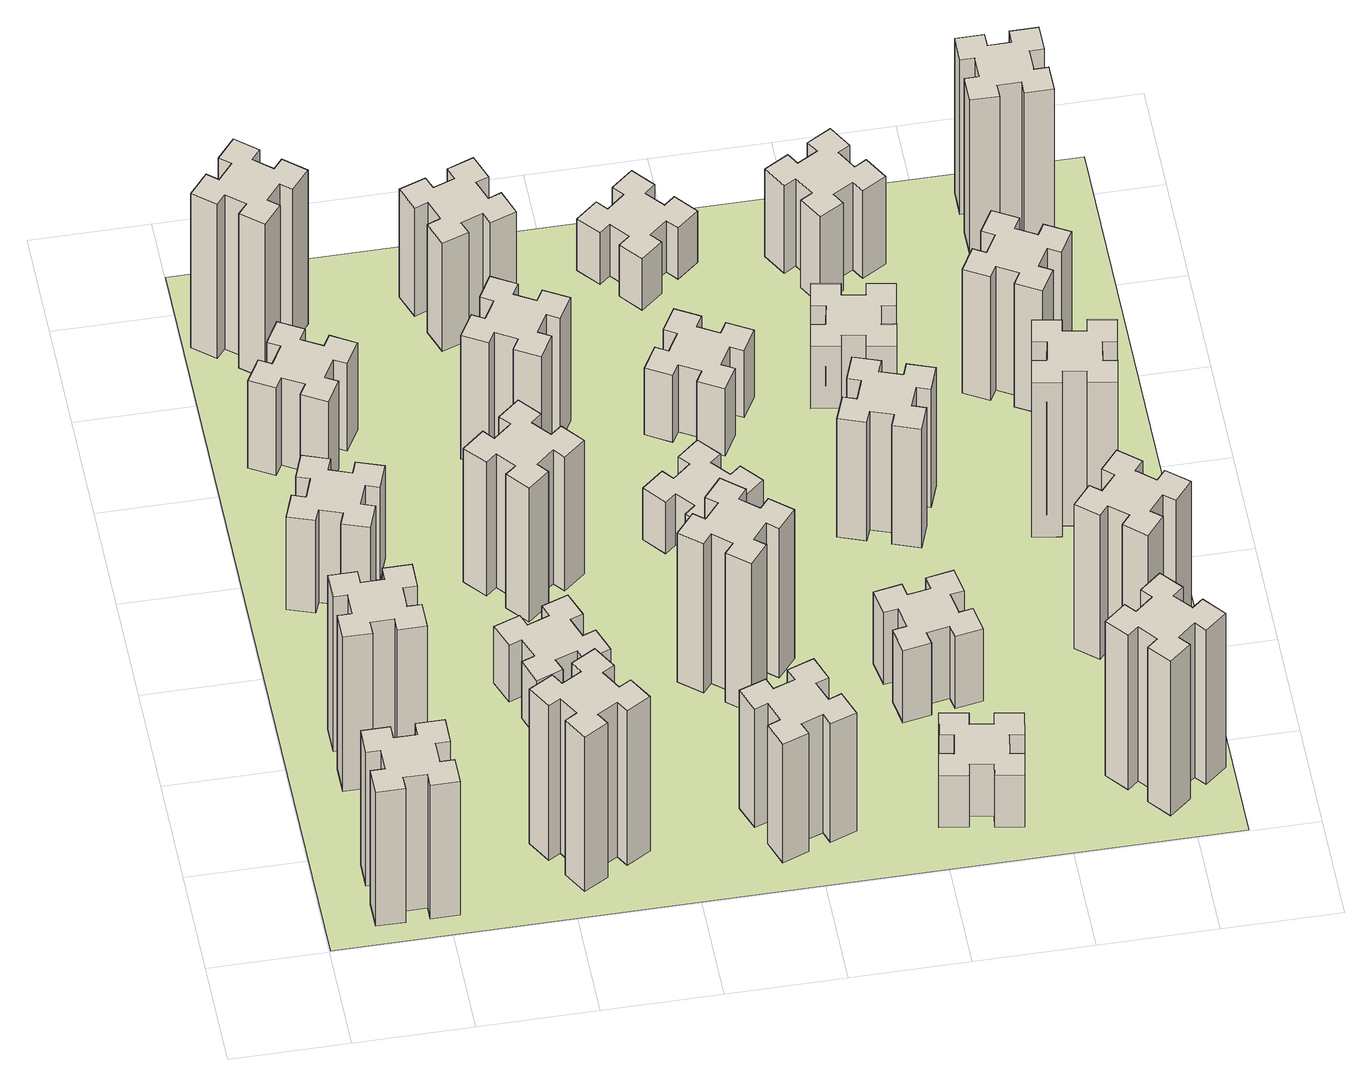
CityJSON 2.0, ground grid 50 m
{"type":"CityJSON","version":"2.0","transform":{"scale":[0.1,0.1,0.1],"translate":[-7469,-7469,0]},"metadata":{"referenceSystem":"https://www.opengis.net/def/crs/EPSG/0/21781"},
"CityObjects":{
"building1":{"type":"Building","attributes":{"class":"1000","function":"1000","usage":"1000","yearOfConstruction":2016,"roofType":"1000","measuredHeight":78,"storeysAboveGround":30,"storeysBelowGround":0},"geometry":[{"type":"Solid","lod":"1","boundaries":[[[[0,1,2,3,4,5,6,7,8,9,10,11,12,13,14,15,16,17,18,19]],[[17,16,20,21]],[[16,15,22,20]],[[15,14,23,22]],[[14,13,24,23]],[[13,12,25,24]],[[12,11,26,25]],[[11,10,27,26]],[[10,9,28,27]],[[9,8,29,28]],[[8,7,30,29]],[[7,6,31,30]],[[6,5,32,31]],[[5,4,33,32]],[[4,3,34,33]],[[3,2,35,34]],[[2,1,36,35]],[[1,0,37,36]],[[0,19,38,37]],[[19,18,39,38]],[[18,17,21,39]],[[24,25,26,27,28,29,30,31,32,33,34,35,36,37,38,39,21,20,22,23]]]]}]},
"building2":{"type":"Building","attributes":{"class":"1000","function":"1000","usage":"1000","yearOfConstruction":2016,"roofType":"1000","measuredHeight":90,"storeysAboveGround":30,"storeysBelowGround":0},"geometry":[{"type":"Solid","lod":"1","boundaries":[[[[40,41,42,43,44,45,46,47,48,49,50,51,52,53,54,55,56,57,58,59]],[[57,56,60,61]],[[56,55,62,60]],[[55,54,63,62]],[[54,53,64,63]],[[53,52,65,64]],[[52,51,66,65]],[[51,50,67,66]],[[50,49,68,67]],[[49,48,69,68]],[[48,47,70,69]],[[47,46,71,70]],[[46,45,72,71]],[[45,44,73,72]],[[44,43,74,73]],[[43,42,75,74]],[[42,41,76,75]],[[41,40,77,76]],[[40,59,78,77]],[[59,58,79,78]],[[58,57,61,79]],[[64,65,66,67,68,69,70,71,72,73,74,75,76,77,78,79,61,60,62,63]]]]}]},
"building3":{"type":"Building","attributes":{"class":"1000","function":"1000","usage":"1000","yearOfConstruction":2016,"roofType":"1000","measuredHeight":54,"storeysAboveGround":30,"storeysBelowGround":0},"geometry":[{"type":"Solid","lod":"1","boundaries":[[[[80,81,82,83,84,85,86,87,88,89,90,91,92,93,94,95,96,97,98,99]],[[97,96,100,101]],[[96,95,102,100]],[[95,94,103,102]],[[94,93,104,103]],[[93,92,105,104]],[[92,91,106,105]],[[91,90,107,106]],[[90,89,108,107]],[[89,88,109,108]],[[88,87,110,109]],[[87,86,111,110]],[[86,85,112,111]],[[85,84,113,112]],[[84,83,114,113]],[[83,82,115,114]],[[82,81,116,115]],[[81,80,117,116]],[[80,99,118,117]],[[99,98,119,118]],[[98,97,101,119]],[[104,105,106,107,108,109,110,111,112,113,114,115,116,117,118,119,101,100,102,103]]]]}]},
"building4":{"type":"Building","attributes":{"class":"1000","function":"1000","usage":"1000","yearOfConstruction":2016,"roofType":"1000","measuredHeight":51,"storeysAboveGround":30,"storeysBelowGround":0},"geometry":[{"type":"Solid","lod":"1","boundaries":[[[[120,121,122,123,124,125,126,127,128,129,130,131,132,133,134,135,136,137,138,139]],[[137,136,140,141]],[[136,135,142,140]],[[135,134,143,142]],[[134,133,144,143]],[[133,132,145,144]],[[132,131,146,145]],[[131,130,147,146]],[[130,129,148,147]],[[129,128,149,148]],[[128,127,150,149]],[[127,126,151,150]],[[126,125,152,151]],[[125,124,153,152]],[[124,123,154,153]],[[123,122,155,154]],[[122,121,156,155]],[[121,120,157,156]],[[120,139,158,157]],[[139,138,159,158]],[[138,137,141,159]],[[144,145,146,147,148,149,150,151,152,153,154,155,156,157,158,159,141,140,142,143]]]]}]},
"building5":{"type":"Building","attributes":{"class":"1000","function":"1000","usage":"1000","yearOfConstruction":2016,"roofType":"1000","measuredHeight":90,"storeysAboveGround":30,"storeysBelowGround":0},"geometry":[{"type":"Solid","lod":"1","boundaries":[[[[160,161,162,163,164,165,166,167,168,169,170,171,172,173,174,175,176,177,178,179]],[[177,176,180,181]],[[176,175,182,180]],[[175,174,183,182]],[[174,173,184,183]],[[173,172,185,184]],[[172,171,186,185]],[[171,170,187,186]],[[170,169,188,187]],[[169,168,189,188]],[[168,167,190,189]],[[167,166,191,190]],[[166,165,192,191]],[[165,164,193,192]],[[164,163,194,193]],[[163,162,195,194]],[[162,161,196,195]],[[161,160,197,196]],[[160,179,198,197]],[[179,178,199,198]],[[178,177,181,199]],[[184,185,186,187,188,189,190,191,192,193,194,195,196,197,198,199,181,180,182,183]]]]}]},
"building6":{"type":"Building","attributes":{"class":"1000","function":"1000","usage":"1000","yearOfConstruction":2016,"roofType":"1000","measuredHeight":90,"storeysAboveGround":30,"storeysBelowGround":0},"geometry":[{"type":"Solid","lod":"1","boundaries":[[[[200,201,202,203,204,205,206,207,208,209,210,211,212,213,214,215,216,217,218,219]],[[217,216,220,221]],[[216,215,222,220]],[[215,214,223,222]],[[214,213,224,223]],[[213,212,225,224]],[[212,211,226,225]],[[211,210,227,226]],[[210,209,228,227]],[[209,208,229,228]],[[208,207,230,229]],[[207,206,231,230]],[[206,205,232,231]],[[205,204,233,232]],[[204,203,234,233]],[[203,202,235,234]],[[202,201,236,235]],[[201,200,237,236]],[[200,219,238,237]],[[219,218,239,238]],[[218,217,221,239]],[[224,225,226,227,228,229,230,231,232,233,234,235,236,237,238,239,221,220,222,223]]]]}]},
"building7":{"type":"Building","attributes":{"class":"1000","function":"1000","usage":"1000","yearOfConstruction":2016,"roofType":"1000","measuredHeight":33,"storeysAboveGround":30,"storeysBelowGround":0},"geometry":[{"type":"Solid","lod":"1","boundaries":[[[[240,241,242,243,244,245,246,247,248,249,250,251,252,253,254,255,256,257,258,259]],[[257,256,260,261]],[[256,255,262,260]],[[255,254,263,262]],[[254,253,264,263]],[[253,252,265,264]],[[252,251,266,265]],[[251,250,267,266]],[[250,249,268,267]],[[249,248,269,268]],[[248,247,270,269]],[[247,246,271,270]],[[246,245,272,271]],[[245,244,273,272]],[[244,243,274,273]],[[243,242,275,274]],[[242,241,276,275]],[[241,240,277,276]],[[240,259,278,277]],[[259,258,279,278]],[[258,257,261,279]],[[264,265,266,267,268,269,270,271,272,273,274,275,276,277,278,279,261,260,262,263]]]]}]},
"building8":{"type":"Building","attributes":{"class":"1000","function":"1000","usage":"1000","yearOfConstruction":2016,"roofType":"1000","measuredHeight":78,"storeysAboveGround":30,"storeysBelowGround":0},"geometry":[{"type":"Solid","lod":"1","boundaries":[[[[280,281,282,283,284,285,286,287,288,289,290,291,292,293,294,295,296,297,298,299]],[[297,296,300,301]],[[296,295,302,300]],[[295,294,303,302]],[[294,293,304,303]],[[293,292,305,304]],[[292,291,306,305]],[[291,290,307,306]],[[290,289,308,307]],[[289,288,309,308]],[[288,287,310,309]],[[287,286,311,310]],[[286,285,312,311]],[[285,284,313,312]],[[284,283,314,313]],[[283,282,315,314]],[[282,281,316,315]],[[281,280,317,316]],[[280,299,318,317]],[[299,298,319,318]],[[298,297,301,319]],[[304,305,306,307,308,309,310,311,312,313,314,315,316,317,318,319,301,300,302,303]]]]}]},
"building9":{"type":"Building","attributes":{"class":"1000","function":"1000","usage":"1000","yearOfConstruction":2016,"roofType":"1000","measuredHeight":72,"storeysAboveGround":30,"storeysBelowGround":0},"geometry":[{"type":"Solid","lod":"1","boundaries":[[[[320,321,322,323,324,325,326,327,328,329,330,331,332,333,334,335,336,337,338,339]],[[337,336,340,341]],[[336,335,342,340]],[[335,334,343,342]],[[334,333,344,343]],[[333,332,345,344]],[[332,331,346,345]],[[331,330,347,346]],[[330,329,348,347]],[[329,328,349,348]],[[328,327,350,349]],[[327,326,351,350]],[[326,325,352,351]],[[325,324,353,352]],[[324,323,354,353]],[[323,322,355,354]],[[322,321,356,355]],[[321,320,357,356]],[[320,339,358,357]],[[339,338,359,358]],[[338,337,341,359]],[[344,345,346,347,348,349,350,351,352,353,354,355,356,357,358,359,341,340,342,343]]]]}]},
"building10":{"type":"Building","attributes":{"class":"1000","function":"1000","usage":"1000","yearOfConstruction":2016,"roofType":"1000","measuredHeight":69,"storeysAboveGround":30,"storeysBelowGround":0},"geometry":[{"type":"Solid","lod":"1","boundaries":[[[[360,361,362,363,364,365,366,367,368,369,370,371,372,373,374,375,376,377,378,379]],[[377,376,380,381]],[[376,375,382,380]],[[375,374,383,382]],[[374,373,384,383]],[[373,372,385,384]],[[372,371,386,385]],[[371,370,387,386]],[[370,369,388,387]],[[369,368,389,388]],[[368,367,390,389]],[[367,366,391,390]],[[366,365,392,391]],[[365,364,393,392]],[[364,363,394,393]],[[363,362,395,394]],[[362,361,396,395]],[[361,360,397,396]],[[360,379,398,397]],[[379,378,399,398]],[[378,377,381,399]],[[384,385,386,387,388,389,390,391,392,393,394,395,396,397,398,399,381,380,382,383]]]]}]},
"building11":{"type":"Building","attributes":{"class":"1000","function":"1000","usage":"1000","yearOfConstruction":2016,"roofType":"1000","measuredHeight":63,"storeysAboveGround":30,"storeysBelowGround":0},"geometry":[{"type":"Solid","lod":"1","boundaries":[[[[400,401,402,403,404,405,406,407,408,409,410,411,412,413,414,415,416,417,418,419]],[[417,416,420,421]],[[416,415,422,420]],[[415,414,423,422]],[[414,413,424,423]],[[413,412,425,424]],[[412,411,426,425]],[[411,410,427,426]],[[410,409,428,427]],[[409,408,429,428]],[[408,407,430,429]],[[407,406,431,430]],[[406,405,432,431]],[[405,404,433,432]],[[404,403,434,433]],[[403,402,435,434]],[[402,401,436,435]],[[401,400,437,436]],[[400,419,438,437]],[[419,418,439,438]],[[418,417,421,439]],[[424,425,426,427,428,429,430,431,432,433,434,435,436,437,438,439,421,420,422,423]]]]}]},
"building12":{"type":"Building","attributes":{"class":"1000","function":"1000","usage":"1000","yearOfConstruction":2016,"roofType":"1000","measuredHeight":87,"storeysAboveGround":30,"storeysBelowGround":0},"geometry":[{"type":"Solid","lod":"1","boundaries":[[[[440,441,442,443,444,445,446,447,448,449,450,451,452,453,454,455,456,457,458,459]],[[457,456,460,461]],[[456,455,462,460]],[[455,454,463,462]],[[454,453,464,463]],[[453,452,465,464]],[[452,451,466,465]],[[451,450,467,466]],[[450,449,468,467]],[[449,448,469,468]],[[448,447,470,469]],[[447,446,471,470]],[[446,445,472,471]],[[445,444,473,472]],[[444,443,474,473]],[[443,442,475,474]],[[442,441,476,475]],[[441,440,477,476]],[[440,459,478,477]],[[459,458,479,478]],[[458,457,461,479]],[[464,465,466,467,468,469,470,471,472,473,474,475,476,477,478,479,461,460,462,463]]]]}]},
"building13":{"type":"Building","attributes":{"class":"1000","function":"1000","usage":"1000","yearOfConstruction":2016,"roofType":"1000","measuredHeight":30,"storeysAboveGround":30,"storeysBelowGround":0},"geometry":[{"type":"Solid","lod":"1","boundaries":[[[[480,481,482,483,484,485,486,487,488,489,490,491,492,493,494,495,496,497,498,499]],[[497,496,500,501]],[[496,495,502,500]],[[495,494,503,502]],[[494,493,504,503]],[[493,492,505,504]],[[492,491,506,505]],[[491,490,507,506]],[[490,489,508,507]],[[489,488,509,508]],[[488,487,510,509]],[[487,486,511,510]],[[486,485,512,511]],[[485,484,513,512]],[[484,483,514,513]],[[483,482,515,514]],[[482,481,516,515]],[[481,480,517,516]],[[480,499,518,517]],[[499,498,519,518]],[[498,497,501,519]],[[504,505,506,507,508,509,510,511,512,513,514,515,516,517,518,519,501,500,502,503]]]]}]},
"building14":{"type":"Building","attributes":{"class":"1000","function":"1000","usage":"1000","yearOfConstruction":2016,"roofType":"1000","measuredHeight":39,"storeysAboveGround":30,"storeysBelowGround":0},"geometry":[{"type":"Solid","lod":"1","boundaries":[[[[520,521,522,523,524,525,526,527,528,529,530,531,532,533,534,535,536,537,538,539]],[[537,536,540,541]],[[536,535,542,540]],[[535,534,543,542]],[[534,533,544,543]],[[533,532,545,544]],[[532,531,546,545]],[[531,530,547,546]],[[530,529,548,547]],[[529,528,549,548]],[[528,527,550,549]],[[527,526,551,550]],[[526,525,552,551]],[[525,524,553,552]],[[524,523,554,553]],[[523,522,555,554]],[[522,521,556,555]],[[521,520,557,556]],[[520,539,558,557]],[[539,538,559,558]],[[538,537,541,559]],[[544,545,546,547,548,549,550,551,552,553,554,555,556,557,558,559,541,540,542,543]]]]}]},
"building15":{"type":"Building","attributes":{"class":"1000","function":"1000","usage":"1000","yearOfConstruction":2016,"roofType":"1000","measuredHeight":30,"storeysAboveGround":30,"storeysBelowGround":0},"geometry":[{"type":"Solid","lod":"1","boundaries":[[[[560,561,562,563,564,565,566,567,568,569,570,571,572,573,574,575,576,577,578,579]],[[577,576,580,581]],[[576,575,582,580]],[[575,574,583,582]],[[574,573,584,583]],[[573,572,585,584]],[[572,571,586,585]],[[571,570,587,586]],[[570,569,588,587]],[[569,568,589,588]],[[568,567,590,589]],[[567,566,591,590]],[[566,565,592,591]],[[565,564,593,592]],[[564,563,594,593]],[[563,562,595,594]],[[562,561,596,595]],[[561,560,597,596]],[[560,579,598,597]],[[579,578,599,598]],[[578,577,581,599]],[[584,585,586,587,588,589,590,591,592,593,594,595,596,597,598,599,581,580,582,583]]]]}]},
"building16":{"type":"Building","attributes":{"class":"1000","function":"1000","usage":"1000","yearOfConstruction":2016,"roofType":"1000","measuredHeight":30,"storeysAboveGround":30,"storeysBelowGround":0},"geometry":[{"type":"Solid","lod":"1","boundaries":[[[[600,601,602,603,604,605,606,607,608,609,610,611,612,613,614,615,616,617,618,619]],[[617,616,620,621]],[[616,615,622,620]],[[615,614,623,622]],[[614,613,624,623]],[[613,612,625,624]],[[612,611,626,625]],[[611,610,627,626]],[[610,609,628,627]],[[609,608,629,628]],[[608,607,630,629]],[[607,606,631,630]],[[606,605,632,631]],[[605,604,633,632]],[[604,603,634,633]],[[603,602,635,634]],[[602,601,636,635]],[[601,600,637,636]],[[600,619,638,637]],[[619,618,639,638]],[[618,617,621,639]],[[624,625,626,627,628,629,630,631,632,633,634,635,636,637,638,639,621,620,622,623]]]]}]},
"building17":{"type":"Building","attributes":{"class":"1000","function":"1000","usage":"1000","yearOfConstruction":2016,"roofType":"1000","measuredHeight":42,"storeysAboveGround":30,"storeysBelowGround":0},"geometry":[{"type":"Solid","lod":"1","boundaries":[[[[640,641,642,643,644,645,646,647,648,649,650,651,652,653,654,655,656,657,658,659]],[[657,656,660,661]],[[656,655,662,660]],[[655,654,663,662]],[[654,653,664,663]],[[653,652,665,664]],[[652,651,666,665]],[[651,650,667,666]],[[650,649,668,667]],[[649,648,669,668]],[[648,647,670,669]],[[647,646,671,670]],[[646,645,672,671]],[[645,644,673,672]],[[644,643,674,673]],[[643,642,675,674]],[[642,641,676,675]],[[641,640,677,676]],[[640,659,678,677]],[[659,658,679,678]],[[658,657,661,679]],[[664,665,666,667,668,669,670,671,672,673,674,675,676,677,678,679,661,660,662,663]]]]}]},
"building18":{"type":"Building","attributes":{"class":"1000","function":"1000","usage":"1000","yearOfConstruction":2016,"roofType":"1000","measuredHeight":69,"storeysAboveGround":30,"storeysBelowGround":0},"geometry":[{"type":"Solid","lod":"1","boundaries":[[[[680,681,682,683,684,685,686,687,688,689,690,691,692,693,694,695,696,697,698,699]],[[697,696,700,701]],[[696,695,702,700]],[[695,694,703,702]],[[694,693,704,703]],[[693,692,705,704]],[[692,691,706,705]],[[691,690,707,706]],[[690,689,708,707]],[[689,688,709,708]],[[688,687,710,709]],[[687,686,711,710]],[[686,685,712,711]],[[685,684,713,712]],[[684,683,714,713]],[[683,682,715,714]],[[682,681,716,715]],[[681,680,717,716]],[[680,699,718,717]],[[699,698,719,718]],[[698,697,701,719]],[[704,705,706,707,708,709,710,711,712,713,714,715,716,717,718,719,701,700,702,703]]]]}]},
"building19":{"type":"Building","attributes":{"class":"1000","function":"1000","usage":"1000","yearOfConstruction":2016,"roofType":"1000","measuredHeight":36,"storeysAboveGround":30,"storeysBelowGround":0},"geometry":[{"type":"Solid","lod":"1","boundaries":[[[[720,721,722,723,724,725,726,727,728,729,730,731,732,733,734,735,736,737,738,739]],[[737,736,740,741]],[[736,735,742,740]],[[735,734,743,742]],[[734,733,744,743]],[[733,732,745,744]],[[732,731,746,745]],[[731,730,747,746]],[[730,729,748,747]],[[729,728,749,748]],[[728,727,750,749]],[[727,726,751,750]],[[726,725,752,751]],[[725,724,753,752]],[[724,723,754,753]],[[723,722,755,754]],[[722,721,756,755]],[[721,720,757,756]],[[720,739,758,757]],[[739,738,759,758]],[[738,737,741,759]],[[744,745,746,747,748,749,750,751,752,753,754,755,756,757,758,759,741,740,742,743]]]]}]},
"building20":{"type":"Building","attributes":{"class":"1000","function":"1000","usage":"1000","yearOfConstruction":2016,"roofType":"1000","measuredHeight":90,"storeysAboveGround":30,"storeysBelowGround":0},"geometry":[{"type":"Solid","lod":"1","boundaries":[[[[760,761,762,763,764,765,766,767,768,769,770,771,772,773,774,775,776,777,778,779]],[[777,776,780,781]],[[776,775,782,780]],[[775,774,783,782]],[[774,773,784,783]],[[773,772,785,784]],[[772,771,786,785]],[[771,770,787,786]],[[770,769,788,787]],[[769,768,789,788]],[[768,767,790,789]],[[767,766,791,790]],[[766,765,792,791]],[[765,764,793,792]],[[764,763,794,793]],[[763,762,795,794]],[[762,761,796,795]],[[761,760,797,796]],[[760,779,798,797]],[[779,778,799,798]],[[778,777,781,799]],[[784,785,786,787,788,789,790,791,792,793,794,795,796,797,798,799,781,780,782,783]]]]}]},
"building21":{"type":"Building","attributes":{"class":"1000","function":"1000","usage":"1000","yearOfConstruction":2016,"roofType":"1000","measuredHeight":51,"storeysAboveGround":30,"storeysBelowGround":0},"geometry":[{"type":"Solid","lod":"1","boundaries":[[[[800,801,802,803,804,805,806,807,808,809,810,811,812,813,814,815,816,817,818,819]],[[817,816,820,821]],[[816,815,822,820]],[[815,814,823,822]],[[814,813,824,823]],[[813,812,825,824]],[[812,811,826,825]],[[811,810,827,826]],[[810,809,828,827]],[[809,808,829,828]],[[808,807,830,829]],[[807,806,831,830]],[[806,805,832,831]],[[805,804,833,832]],[[804,803,834,833]],[[803,802,835,834]],[[802,801,836,835]],[[801,800,837,836]],[[800,819,838,837]],[[819,818,839,838]],[[818,817,821,839]],[[824,825,826,827,828,829,830,831,832,833,834,835,836,837,838,839,821,820,822,823]]]]}]},
"building22":{"type":"Building","attributes":{"class":"1000","function":"1000","usage":"1000","yearOfConstruction":2016,"roofType":"1000","measuredHeight":84,"storeysAboveGround":30,"storeysBelowGround":0},"geometry":[{"type":"Solid","lod":"1","boundaries":[[[[840,841,842,843,844,845,846,847,848,849,850,851,852,853,854,855,856,857,858,859]],[[857,856,860,861]],[[856,855,862,860]],[[855,854,863,862]],[[854,853,864,863]],[[853,852,865,864]],[[852,851,866,865]],[[851,850,867,866]],[[850,849,868,867]],[[849,848,869,868]],[[848,847,870,869]],[[847,846,871,870]],[[846,845,872,871]],[[845,844,873,872]],[[844,843,874,873]],[[843,842,875,874]],[[842,841,876,875]],[[841,840,877,876]],[[840,859,878,877]],[[859,858,879,878]],[[858,857,861,879]],[[864,865,866,867,868,869,870,871,872,873,874,875,876,877,878,879,861,860,862,863]]]]}]},
"building23":{"type":"Building","attributes":{"class":"1000","function":"1000","usage":"1000","yearOfConstruction":2016,"roofType":"1000","measuredHeight":90,"storeysAboveGround":30,"storeysBelowGround":0},"geometry":[{"type":"Solid","lod":"1","boundaries":[[[[880,881,882,883,884,885,886,887,888,889,890,891,892,893,894,895,896,897,898,899]],[[897,896,900,901]],[[896,895,902,900]],[[895,894,903,902]],[[894,893,904,903]],[[893,892,905,904]],[[892,891,906,905]],[[891,890,907,906]],[[890,889,908,907]],[[889,888,909,908]],[[888,887,910,909]],[[887,886,911,910]],[[886,885,912,911]],[[885,884,913,912]],[[884,883,914,913]],[[883,882,915,914]],[[882,881,916,915]],[[881,880,917,916]],[[880,899,918,917]],[[899,898,919,918]],[[898,897,901,919]],[[904,905,906,907,908,909,910,911,912,913,914,915,916,917,918,919,901,900,902,903]]]]}]},
"building24":{"type":"Building","attributes":{"class":"1000","function":"1000","usage":"1000","yearOfConstruction":2016,"roofType":"1000","measuredHeight":72,"storeysAboveGround":30,"storeysBelowGround":0},"geometry":[{"type":"Solid","lod":"1","boundaries":[[[[920,921,922,923,924,925,926,927,928,929,930,931,932,933,934,935,936,937,938,939]],[[937,936,940,941]],[[936,935,942,940]],[[935,934,943,942]],[[934,933,944,943]],[[933,932,945,944]],[[932,931,946,945]],[[931,930,947,946]],[[930,929,948,947]],[[929,928,949,948]],[[928,927,950,949]],[[927,926,951,950]],[[926,925,952,951]],[[925,924,953,952]],[[924,923,954,953]],[[923,922,955,954]],[[922,921,956,955]],[[921,920,957,956]],[[920,939,958,957]],[[939,938,959,958]],[[938,937,941,959]],[[944,945,946,947,948,949,950,951,952,953,954,955,956,957,958,959,941,940,942,943]]]]}]},
"building25":{"type":"Building","attributes":{"class":"1000","function":"1000","usage":"1000","yearOfConstruction":2016,"roofType":"1000","measuredHeight":90,"storeysAboveGround":30,"storeysBelowGround":0},"geometry":[{"type":"Solid","lod":"1","boundaries":[[[[960,961,962,963,964,965,966,967,968,969,970,971,972,973,974,975,976,977,978,979]],[[977,976,980,981]],[[976,975,982,980]],[[975,974,983,982]],[[974,973,984,983]],[[973,972,985,984]],[[972,971,986,985]],[[971,970,987,986]],[[970,969,988,987]],[[969,968,989,988]],[[968,967,990,989]],[[967,966,991,990]],[[966,965,992,991]],[[965,964,993,992]],[[964,963,994,993]],[[963,962,995,994]],[[962,961,996,995]],[[961,960,997,996]],[[960,979,998,997]],[[979,978,999,998]],[[978,977,981,999]],[[984,985,986,987,988,989,990,991,992,993,994,995,996,997,998,999,981,980,982,983]]]]}]},
"landuse1":{"type":"LandUse","attributes":{"name":"plot1","function":"1010"},"geometry":[{"type":"MultiSurface","lod":"1","boundaries":[[[1000,1001,1002,1003]]]}]}
},
"vertices":[
[265,325,0],[265,225,0],[205,225,0],[205,105,0],[325,105,0],[325,165,0],[425,165,0],[425,105,0],[545,105,0],[545,225,0],[485,225,0],[485,325,0],[545,325,0],[545,445,0],[425,445,0],[425,385,0],[325,385,0],[325,445,0],[205,445,0],[205,325,0],[325,385,780],[325,445,780],[425,385,780],[425,445,780],[545,445,780],[545,325,780],[485,325,780],[485,225,780],[545,225,780],[545,105,780],[425,105,780],[425,165,780],[325,165,780],[325,105,780],[205,105,780],[205,225,780],[265,225,780],[265,325,780],[205,325,780],[205,445,780],
[265,1065,0],[265,965,0],[205,965,0],[205,845,0],[325,845,0],[325,905,0],[425,905,0],[425,845,0],[545,845,0],[545,965,0],[485,965,0],[485,1065,0],[545,1065,0],[545,1185,0],[425,1185,0],[425,1125,0],[325,1125,0],[325,1185,0],[205,1185,0],[205,1065,0],[325,1125,900],[325,1185,900],[425,1125,900],[425,1185,900],[545,1185,900],[545,1065,900],[485,1065,900],[485,965,900],[545,965,900],[545,845,900],[425,845,900],[425,905,900],[325,905,900],[325,845,900],[205,845,900],[205,965,900],[265,965,900],[265,1065,900],[205,1065,900],[205,1185,900],
[291,1869,0],[385,1835,0],[364,1779,0],[477,1737,0],[518,1850,0],[462,1871,0],[496,1965,0],[552,1944,0],[593,2057,0],[480,2098,0],[460,2042,0],[366,2076,0],[387,2132,0],[274,2173,0],[233,2060,0],[289,2040,0],[255,1946,0],[199,1967,0],[157,1854,0],[270,1813,0],[255,1946,540],[199,1967,540],[289,2040,540],[233,2060,540],[274,2173,540],[387,2132,540],[366,2076,540],[460,2042,540],[480,2098,540],[593,2057,540],[552,1944,540],[496,1965,540],[462,1871,540],[518,1850,540],[477,1737,540],[364,1779,540],[385,1835,540],[291,1869,540],[270,1813,540],[157,1854,540],
[446,2597,0],[496,2684,0],[548,2654,0],[608,2758,0],[504,2818,0],[474,2766,0],[387,2816,0],[417,2868,0],[313,2928,0],[253,2824,0],[305,2794,0],[255,2707,0],[203,2737,0],[143,2633,0],[247,2573,0],[277,2625,0],[364,2575,0],[334,2523,0],[438,2463,0],[498,2567,0],[364,2575,510],[334,2523,510],[277,2625,510],[247,2573,510],[143,2633,510],[203,2737,510],[255,2707,510],[305,2794,510],[253,2824,510],[313,2928,510],[417,2868,510],[387,2816,510],[474,2766,510],[504,2818,510],[608,2758,510],[548,2654,510],[496,2684,510],[446,2597,510],[498,2567,510],[438,2463,510],
[1127,255,0],[1214,305,0],[1244,253,0],[1348,313,0],[1288,417,0],[1236,387,0],[1186,474,0],[1238,504,0],[1178,608,0],[1074,548,0],[1104,496,0],[1017,446,0],[987,498,0],[883,438,0],[943,334,0],[995,364,0],[1045,277,0],[993,247,0],[1053,143,0],[1157,203,0],[1045,277,900],[993,247,900],[995,364,900],[943,334,900],[883,438,900],[987,498,900],[1017,446,900],[1104,496,900],[1074,548,900],[1178,608,900],[1238,504,900],[1186,474,900],[1236,387,900],[1288,417,900],[1348,313,900],[1244,253,900],[1214,305,900],[1127,255,900],[1157,203,900],[1053,143,900],
[384,3387,0],[308,3452,0],[346,3498,0],[254,3575,0],[177,3483,0],[223,3444,0],[159,3368,0],[113,3406,0],[36,3314,0],[128,3237,0],[166,3283,0],[243,3219,0],[204,3173,0],[296,3096,0],[373,3188,0],[327,3226,0],[392,3303,0],[438,3264,0],[515,3356,0],[423,3433,0],[392,3303,900],[438,3264,900],[327,3226,900],[373,3188,900],[296,3096,900],[204,3173,900],[243,3219,900],[166,3283,900],[128,3237,900],[36,3314,900],[113,3406,900],[159,3368,900],[223,3444,900],[177,3483,900],[254,3575,900],[346,3498,900],[308,3452,900],[384,3387,900],[423,3433,900],[515,3356,900],
[1125,1336,0],[1031,1302,0],[1010,1358,0],[897,1317,0],[939,1204,0],[995,1225,0],[1029,1131,0],[973,1110,0],[1014,997,0],[1127,1039,0],[1106,1095,0],[1200,1129,0],[1220,1073,0],[1333,1114,0],[1292,1227,0],[1236,1206,0],[1202,1300,0],[1258,1320,0],[1217,1433,0],[1104,1392,0],[1202,1300,330],[1258,1320,330],[1236,1206,330],[1292,1227,330],[1333,1114,330],[1220,1073,330],[1200,1129,330],[1106,1095,330],[1127,1039,330],[1014,997,330],[973,1110,330],[1029,1131,330],[995,1225,330],[939,1204,330],[897,1317,330],[1010,1358,330],[1031,1302,330],[1125,1336,330],[1104,1392,330],[1217,1433,330],
[1083,1972,0],[1006,1907,0],[968,1953,0],[876,1876,0],[953,1784,0],[999,1823,0],[1063,1746,0],[1017,1708,0],[1094,1616,0],[1186,1693,0],[1148,1739,0],[1224,1803,0],[1263,1757,0],[1355,1834,0],[1278,1926,0],[1232,1888,0],[1167,1964,0],[1213,2003,0],[1136,2095,0],[1044,2018,0],[1167,1964,780],[1213,2003,780],[1232,1888,780],[1278,1926,780],[1355,1834,780],[1263,1757,780],[1224,1803,780],[1148,1739,780],[1186,1693,780],[1094,1616,780],[1017,1708,780],[1063,1746,780],[999,1823,780],[953,1784,780],[876,1876,780],[968,1953,780],[1006,1907,780],[1083,1972,780],[1044,2018,780],[1136,2095,780],
[1314,2666,0],[1227,2716,0],[1257,2768,0],[1153,2828,0],[1093,2724,0],[1145,2694,0],[1095,2607,0],[1043,2637,0],[983,2533,0],[1087,2473,0],[1117,2525,0],[1204,2475,0],[1174,2423,0],[1278,2363,0],[1338,2467,0],[1286,2497,0],[1336,2584,0],[1388,2554,0],[1448,2658,0],[1344,2718,0],[1336,2584,720],[1388,2554,720],[1286,2497,720],[1338,2467,720],[1278,2363,720],[1174,2423,720],[1204,2475,720],[1117,2525,720],[1087,2473,720],[983,2533,720],[1043,2637,720],[1095,2607,720],[1145,2694,720],[1093,2724,720],[1153,2828,720],[1257,2768,720],[1227,2716,720],[1314,2666,720],[1344,2718,720],[1448,2658,720],
[1965,496,0],[1871,462,0],[1850,518,0],[1737,477,0],[1779,364,0],[1835,385,0],[1869,291,0],[1813,270,0],[1854,157,0],[1967,199,0],[1946,255,0],[2040,289,0],[2060,233,0],[2173,274,0],[2132,387,0],[2076,366,0],[2042,460,0],[2098,480,0],[2057,593,0],[1944,552,0],[2042,460,690],[2098,480,690],[2076,366,690],[2132,387,690],[2173,274,690],[2060,233,690],[2040,289,690],[1946,255,690],[1967,199,690],[1854,157,690],[1813,270,690],[1869,291,690],[1835,385,690],[1779,364,690],[1737,477,690],[1850,518,690],[1871,462,690],[1965,496,690],[1944,552,690],[2057,593,690],
[1125,3456,0],[1031,3422,0],[1010,3478,0],[897,3437,0],[939,3324,0],[995,3345,0],[1029,3251,0],[973,3230,0],[1014,3117,0],[1127,3159,0],[1106,3215,0],[1200,3249,0],[1220,3193,0],[1333,3234,0],[1292,3347,0],[1236,3326,0],[1202,3420,0],[1258,3440,0],[1217,3553,0],[1104,3512,0],[1202,3420,630],[1258,3440,630],[1236,3326,630],[1292,3347,630],[1333,3234,630],[1220,3193,630],[1200,3249,630],[1106,3215,630],[1127,3159,630],[1014,3117,630],[973,3230,630],[1029,3251,630],[995,3345,630],[939,3324,630],[897,3437,630],[1010,3478,630],[1031,3422,630],[1125,3456,630],[1104,3512,630],[1217,3553,630],
[1746,1163,0],[1823,1099,0],[1784,1053,0],[1876,976,0],[1953,1068,0],[1907,1106,0],[1972,1183,0],[2018,1144,0],[2095,1236,0],[2003,1313,0],[1964,1267,0],[1888,1332,0],[1926,1378,0],[1834,1455,0],[1757,1363,0],[1803,1324,0],[1739,1248,0],[1693,1286,0],[1616,1194,0],[1708,1117,0],[1739,1248,870],[1693,1286,870],[1803,1324,870],[1757,1363,870],[1834,1455,870],[1926,1378,870],[1888,1332,870],[1964,1267,870],[2003,1313,870],[2095,1236,870],[2018,1144,870],[1972,1183,870],[1907,1106,870],[1953,1068,870],[1876,976,870],[1784,1053,870],[1823,1099,870],[1746,1163,870],[1708,1117,870],[1616,1194,870],
[1972,1988,0],[1907,2064,0],[1953,2103,0],[1876,2195,0],[1784,2118,0],[1823,2072,0],[1746,2007,0],[1708,2053,0],[1616,1976,0],[1693,1884,0],[1739,1923,0],[1803,1846,0],[1757,1808,0],[1834,1716,0],[1926,1793,0],[1888,1839,0],[1964,1903,0],[2003,1857,0],[2095,1934,0],[2018,2026,0],[1964,1903,300],[2003,1857,300],[1888,1839,300],[1926,1793,300],[1834,1716,300],[1757,1808,300],[1803,1846,300],[1739,1923,300],[1693,1884,300],[1616,1976,300],[1708,2053,300],[1746,2007,300],[1823,2072,300],[1784,2118,300],[1876,2195,300],[1953,2103,300],[1907,2064,300],[1972,1988,300],[2018,2026,300],[2095,1934,300],
[2026,2497,0],[2076,2584,0],[2128,2554,0],[2188,2658,0],[2084,2718,0],[2054,2666,0],[1967,2716,0],[1997,2768,0],[1893,2828,0],[1833,2724,0],[1885,2694,0],[1835,2607,0],[1783,2637,0],[1723,2533,0],[1827,2473,0],[1857,2525,0],[1944,2475,0],[1914,2423,0],[2018,2363,0],[2078,2467,0],[1944,2475,390],[1914,2423,390],[1857,2525,390],[1827,2473,390],[1723,2533,390],[1783,2637,390],[1835,2607,390],[1885,2694,390],[1833,2724,390],[1893,2828,390],[1997,2768,390],[1967,2716,390],[2054,2666,390],[2084,2718,390],[2188,2658,390],[2128,2554,390],[2076,2584,390],[2026,2497,390],[2078,2467,390],[2018,2363,390],
[2596,444,0],[2578,345,0],[2519,356,0],[2498,237,0],[2617,217,0],[2627,276,0],[2725,258,0],[2715,199,0],[2833,178,0],[2854,297,0],[2795,307,0],[2812,405,0],[2871,395,0],[2892,513,0],[2774,534,0],[2764,475,0],[2665,492,0],[2676,551,0],[2557,572,0],[2537,454,0],[2665,492,300],[2676,551,300],[2764,475,300],[2774,534,300],[2892,513,300],[2871,395,300],[2812,405,300],[2795,307,300],[2854,297,300],[2833,178,300],[2715,199,300],[2725,258,300],[2627,276,300],[2617,217,300],[2498,237,300],[2519,356,300],[2578,345,300],[2596,444,300],[2537,454,300],[2557,572,300],
[1888,3319,0],[1964,3383,0],[2003,3337,0],[2095,3414,0],[2018,3506,0],[1972,3468,0],[1907,3544,0],[1953,3583,0],[1876,3675,0],[1784,3598,0],[1823,3552,0],[1746,3487,0],[1708,3533,0],[1616,3456,0],[1693,3364,0],[1739,3403,0],[1803,3326,0],[1757,3288,0],[1834,3196,0],[1926,3273,0],[1803,3326,300],[1757,3288,300],[1739,3403,300],[1693,3364,300],[1616,3456,300],[1708,3533,300],[1746,3487,300],[1823,3552,300],[1784,3598,300],[1876,3675,300],[1953,3583,300],[1907,3544,300],[1972,3468,300],[2018,3506,300],[2095,3414,300],[2003,3337,300],[1964,3383,300],[1888,3319,300],[1926,3273,300],[1834,3196,300],
[2625,1132,0],[2527,1115,0],[2517,1174,0],[2398,1153,0],[2419,1035,0],[2478,1045,0],[2496,947,0],[2437,937,0],[2457,818,0],[2576,839,0],[2565,898,0],[2664,916,0],[2674,857,0],[2792,877,0],[2771,996,0],[2712,985,0],[2695,1084,0],[2754,1094,0],[2733,1212,0],[2615,1191,0],[2695,1084,420],[2754,1094,420],[2712,985,420],[2771,996,420],[2792,877,420],[2674,857,420],[2664,916,420],[2565,898,420],[2576,839,420],[2457,818,420],[2437,937,420],[2496,947,420],[2478,1045,420],[2419,1035,420],[2398,1153,420],[2517,1174,420],[2527,1115,420],[2625,1132,420],[2615,1191,420],[2733,1212,420],
[2682,1871,0],[2716,1965,0],[2772,1944,0],[2813,2057,0],[2700,2098,0],[2680,2042,0],[2586,2076,0],[2607,2132,0],[2494,2173,0],[2453,2060,0],[2509,2040,0],[2475,1946,0],[2419,1967,0],[2377,1854,0],[2490,1813,0],[2511,1869,0],[2605,1835,0],[2584,1779,0],[2697,1737,0],[2738,1850,0],[2605,1835,690],[2584,1779,690],[2511,1869,690],[2490,1813,690],[2377,1854,690],[2419,1967,690],[2475,1946,690],[2509,2040,690],[2453,2060,690],[2494,2173,690],[2607,2132,690],[2586,2076,690],[2680,2042,690],[2700,2098,690],[2813,2057,690],[2772,1944,690],[2716,1965,690],[2682,1871,690],[2738,1850,690],[2697,1737,690],
[2664,2795,0],[2565,2812,0],[2576,2871,0],[2457,2892,0],[2437,2774,0],[2496,2764,0],[2478,2665,0],[2419,2676,0],[2398,2557,0],[2517,2537,0],[2527,2596,0],[2625,2578,0],[2615,2519,0],[2733,2498,0],[2754,2617,0],[2695,2627,0],[2712,2725,0],[2771,2715,0],[2792,2833,0],[2674,2854,0],[2712,2725,360],[2771,2715,360],[2695,2627,360],[2754,2617,360],[2733,2498,360],[2615,2519,360],[2625,2578,360],[2527,2596,360],[2517,2537,360],[2398,2557,360],[2419,2676,360],[2478,2665,360],[2496,2764,360],[2437,2774,360],[2457,2892,360],[2576,2871,360],[2565,2812,360],[2664,2795,360],[2674,2854,360],[2792,2833,360],
[3468,259,0],[3544,323,0],[3583,277,0],[3675,354,0],[3598,446,0],[3552,408,0],[3487,484,0],[3533,523,0],[3456,615,0],[3364,538,0],[3403,492,0],[3326,427,0],[3288,473,0],[3196,396,0],[3273,304,0],[3319,343,0],[3383,266,0],[3337,228,0],[3414,136,0],[3506,213,0],[3383,266,900],[3337,228,900],[3319,343,900],[3273,304,900],[3196,396,900],[3288,473,900],[3326,427,900],[3403,492,900],[3364,538,900],[3456,615,900],[3533,523,900],[3487,484,900],[3552,408,900],[3598,446,900],[3675,354,900],[3583,277,900],[3544,323,900],[3468,259,900],[3506,213,900],[3414,136,900],
[2716,3347,0],[2666,3434,0],[2718,3464,0],[2658,3568,0],[2554,3508,0],[2584,3456,0],[2497,3406,0],[2467,3458,0],[2363,3398,0],[2423,3294,0],[2475,3324,0],[2525,3237,0],[2473,3207,0],[2533,3103,0],[2637,3163,0],[2607,3215,0],[2694,3265,0],[2724,3213,0],[2828,3273,0],[2768,3377,0],[2694,3265,510],[2724,3213,510],[2607,3215,510],[2637,3163,510],[2533,3103,510],[2473,3207,510],[2525,3237,510],[2475,3324,510],[2423,3294,510],[2363,3398,510],[2467,3458,510],[2497,3406,510],[2584,3456,510],[2554,3508,510],[2658,3568,510],[2718,3464,510],[2666,3434,510],[2716,3347,510],[2768,3377,510],[2828,3273,510],
[3487,1006,0],[3552,1083,0],[3598,1044,0],[3675,1136,0],[3583,1213,0],[3544,1167,0],[3468,1232,0],[3506,1278,0],[3414,1355,0],[3337,1263,0],[3383,1224,0],[3319,1148,0],[3273,1186,0],[3196,1094,0],[3288,1017,0],[3326,1063,0],[3403,999,0],[3364,953,0],[3456,876,0],[3533,968,0],[3403,999,840],[3364,953,840],[3326,1063,840],[3288,1017,840],[3196,1094,840],[3273,1186,840],[3319,1148,840],[3383,1224,840],[3337,1263,840],[3414,1355,840],[3506,1278,840],[3468,1232,840],[3544,1167,840],[3583,1213,840],[3675,1136,840],[3598,1044,840],[3552,1083,840],[3487,1006,840],[3533,968,840],[3456,876,840],
[3267,1756,0],[3365,1738,0],[3355,1679,0],[3473,1658,0],[3494,1777,0],[3435,1787,0],[3452,1885,0],[3511,1875,0],[3532,1993,0],[3414,2014,0],[3404,1955,0],[3305,1972,0],[3316,2031,0],[3197,2052,0],[3177,1934,0],[3236,1924,0],[3218,1825,0],[3159,1836,0],[3138,1717,0],[3257,1697,0],[3218,1825,900],[3159,1836,900],[3236,1924,900],[3177,1934,900],[3197,2052,900],[3316,2031,900],[3305,1972,900],[3404,1955,900],[3414,2014,900],[3532,1993,900],[3511,1875,900],[3452,1885,900],[3435,1787,900],[3494,1777,900],[3473,1658,900],[3355,1679,900],[3365,1738,900],[3267,1756,900],[3257,1697,900],[3138,1717,900],
[3165,2694,0],[3115,2607,0],[3063,2637,0],[3003,2533,0],[3107,2473,0],[3137,2525,0],[3224,2475,0],[3194,2423,0],[3298,2363,0],[3358,2467,0],[3306,2497,0],[3356,2584,0],[3408,2554,0],[3468,2658,0],[3364,2718,0],[3334,2666,0],[3247,2716,0],[3277,2768,0],[3173,2828,0],[3113,2724,0],[3247,2716,720],[3277,2768,720],[3334,2666,720],[3364,2718,720],[3468,2658,720],[3408,2554,720],[3356,2584,720],[3306,2497,720],[3358,2467,720],[3298,2363,720],[3194,2423,720],[3224,2475,720],[3137,2525,720],[3107,2473,720],[3003,2533,720],[3063,2637,720],[3115,2607,720],[3165,2694,720],[3113,2724,720],[3173,2828,720],
[3285,3325,0],[3385,3325,0],[3385,3265,0],[3505,3265,0],[3505,3385,0],[3445,3385,0],[3445,3485,0],[3505,3485,0],[3505,3605,0],[3385,3605,0],[3385,3545,0],[3285,3545,0],[3285,3605,0],[3165,3605,0],[3165,3485,0],[3225,3485,0],[3225,3385,0],[3165,3385,0],[3165,3265,0],[3285,3265,0],[3225,3385,900],[3165,3385,900],[3225,3485,900],[3165,3485,900],[3165,3605,900],[3285,3605,900],[3285,3545,900],[3385,3545,900],[3385,3605,900],[3505,3605,900],[3505,3485,900],[3445,3485,900],[3445,3385,900],[3505,3385,900],[3505,3265,900],[3385,3265,900],[3385,3325,900],[3285,3325,900],[3285,3265,900],[3165,3265,900],
[5,3705,0],[3705,3705,0],[3705,5,0],[5,5,0]
]}
